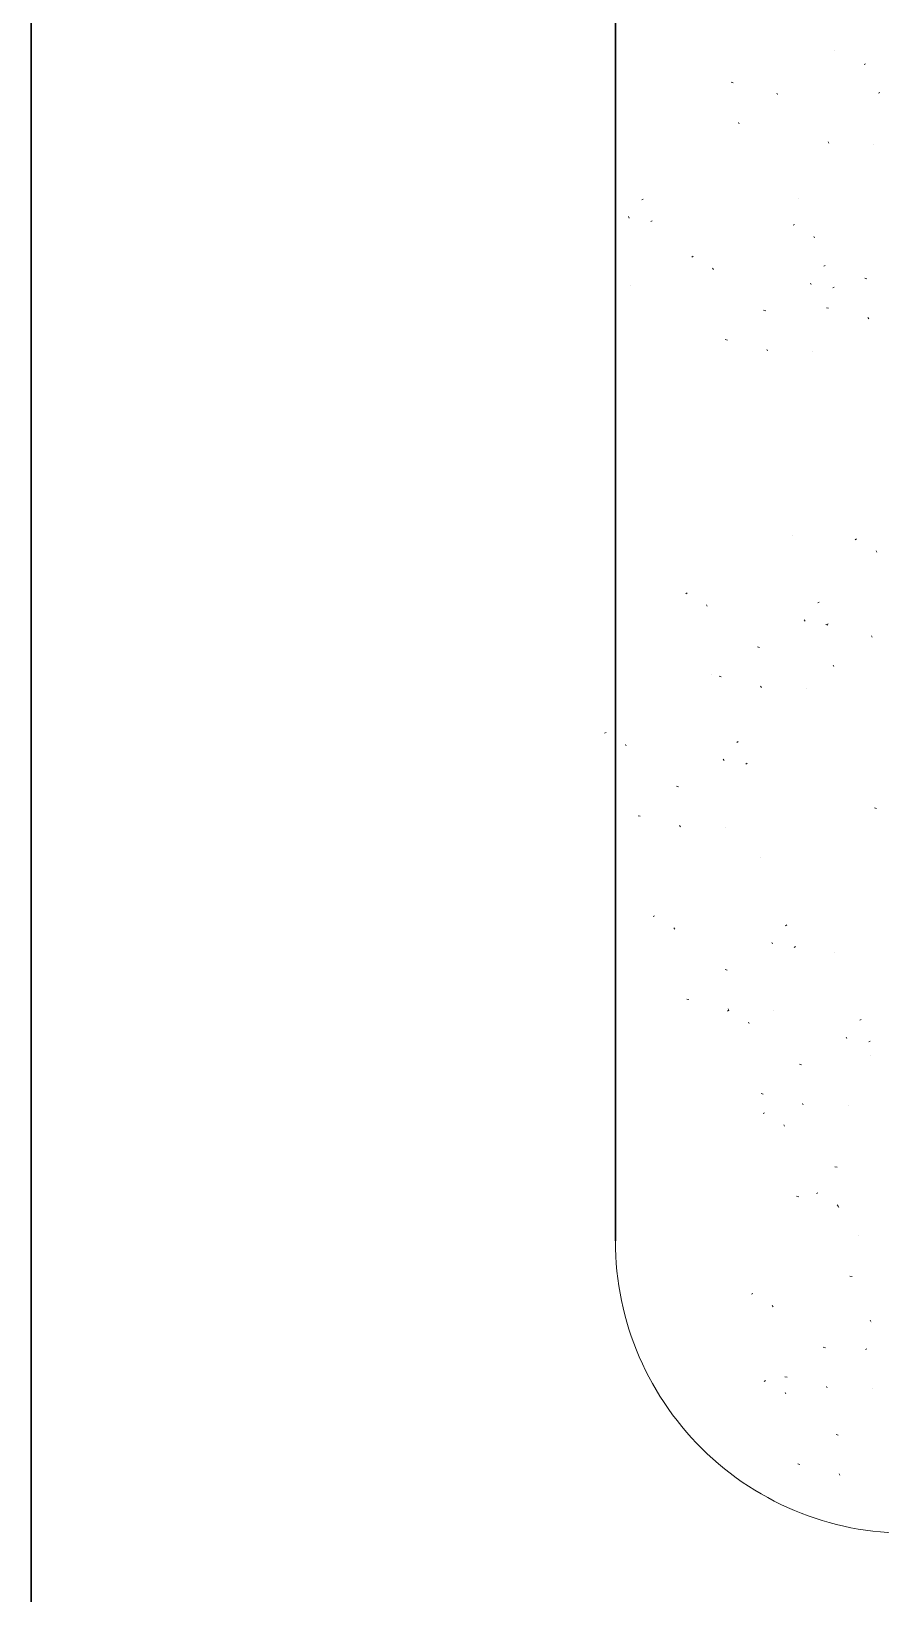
# Model space of a CAD drawing. Header units: millimetres. Extents: x 1345 to 2117, y 1214 to 1365.
# Drawn here: x 1540.12 to 1543.03, y 1260.31 to 1265.66 of the extents above; entities that cross this region are included whole.
import ezdxf

# ---------------------------------------------------------------- set-up
doc = ezdxf.new("R2010")
doc.units = ezdxf.units.MM
doc.header["$LTSCALE"] = 0.5
doc.layers.add('E-TXT-W', color=7, linetype='Continuous', lineweight=15)
doc.layers.add('parede', color=2, linetype='Continuous')

msp = doc.modelspace()

# ---------------------------------------------------------------- linework, layer by layer
at = {"color": 84, "linetype": 'Continuous', "lineweight": 15, "true_color": 0x259500}
for points in [[(1542.8695, 1265.5891), (1542.8695, 1265.5891)], [(1543.0053, 1265.2702), (1543.0053, 1265.2702)], [(1542.7485, 1265.0837), (1542.7485, 1265.0837)], [(1542.1719, 1264.7874), (1542.1719, 1264.7874)], [(1542.795, 1264.5602), (1542.795, 1264.5602)], [(1542.7276, 1263.9318), (1542.7276, 1263.9318)], [(1542.4502, 1263.4547), (1542.4502, 1263.4547)], [(1542.774, 1263.4083), (1542.774, 1263.4083)], [(1542.4966, 1262.9312), (1542.4966, 1262.9312)], [(1542.6164, 1262.8275), (1542.6164, 1262.8275)], [(1542.871, 1262.5041), (1542.871, 1262.5041)], [(1542.6628, 1262.3039), (1542.6628, 1262.3039)], [(1542.9927, 1262.1531), (1542.9927, 1262.1531)], [(1542.9175, 1261.9805), (1542.9175, 1261.9805)], [(1542.9528, 1261.5352), (1542.9528, 1261.5352)], [(1542.9967, 1261.237), (1542.9967, 1261.237)], [(1542.9992, 1261.0117), (1542.9992, 1261.0117)]]:
    msp.add_lwpolyline(points, close=True, dxfattribs=at)
for points in [[(1542.9757, 1265.5447), (1542.9712, 1265.542), (1542.9712, 1265.542)], [(1542.5229, 1265.4801), (1542.5157, 1265.482), (1542.5157, 1265.482)], [(1542.6748, 1265.4396), (1542.6721, 1265.4442), (1542.6721, 1265.4442)], [(1543.0253, 1265.4469), (1543.0207, 1265.4443), (1543.0207, 1265.4443)], [(1542.5435, 1265.339), (1542.5408, 1265.3436), (1542.5408, 1265.3436)], [(1542.8511, 1265.2726), (1542.8484, 1265.2772), (1542.8484, 1265.2772)], [(1542.2155, 1265.0817), (1542.2109, 1265.0791), (1542.2109, 1265.0791)], [(1542.1673, 1265.0171), (1542.1646, 1265.0217), (1542.1646, 1265.0217)], [(1542.2461, 1265.0078), (1542.2415, 1265.0051), (1542.2415, 1265.0051)], [(1542.7326, 1264.995), (1542.7281, 1264.9924), (1542.7281, 1264.9924)], [(1542.8018, 1264.9495), (1542.7992, 1264.9541), (1542.7992, 1264.9541)], [(1542.386, 1264.886), (1542.3815, 1264.8833), (1542.3815, 1264.8833)], [(1542.4552, 1264.8404), (1542.4526, 1264.845), (1542.4526, 1264.845)], [(1542.8385, 1264.8545), (1542.8339, 1264.8519), (1542.8339, 1264.8519)], [(1542.7903, 1264.7899), (1542.7877, 1264.7945), (1542.7877, 1264.7945)], [(1542.8691, 1264.7805), (1542.8646, 1264.7779), (1542.8646, 1264.7779)], [(1542.9812, 1264.8088), (1542.974, 1264.8107), (1542.974, 1264.8107)], [(1542.6346, 1264.6997), (1542.6274, 1264.7016), (1542.6274, 1264.7016)], [(1542.8499, 1264.7082), (1542.8426, 1264.7101), (1542.8426, 1264.7101)], [(1542.9873, 1264.6716), (1542.9846, 1264.6762), (1542.9846, 1264.6762)], [(1542.5033, 1264.5991), (1542.496, 1264.6011), (1542.496, 1264.6011)], [(1542.6407, 1264.5625), (1542.638, 1264.5671), (1542.638, 1264.5671)], [(1542.9457, 1263.9191), (1542.9411, 1263.9165), (1542.9411, 1263.9165)], [(1542.9457, 1263.9191), (1542.9411, 1263.9165), (1542.9411, 1263.9165)], [(1543.0148, 1263.8736), (1543.0122, 1263.8782), (1543.0122, 1263.8782)], [(1543.0148, 1263.8736), (1543.0122, 1263.8782), (1543.0122, 1263.8782)], [(1542.3651, 1263.7341), (1542.3605, 1263.7314), (1542.3605, 1263.7314)], [(1542.4343, 1263.6885), (1542.4316, 1263.6931), (1542.4316, 1263.6931)], [(1542.8176, 1263.7026), (1542.813, 1263.7), (1542.813, 1263.7)], [(1542.7694, 1263.638), (1542.7667, 1263.6426), (1542.7667, 1263.6426)], [(1542.8476, 1263.6238), (1542.8404, 1263.6258), (1542.8404, 1263.6258)], [(1542.8482, 1263.6286), (1542.8436, 1263.626), (1542.8436, 1263.626)], [(1542.6137, 1263.5478), (1542.6064, 1263.5497), (1542.6064, 1263.5497)], [(1542.9995, 1263.5834), (1542.9969, 1263.588), (1542.9969, 1263.588)], [(1542.4823, 1263.4472), (1542.4751, 1263.4492), (1542.4751, 1263.4492)], [(1542.8682, 1263.4828), (1542.8655, 1263.4874), (1542.8655, 1263.4874)], [(1542.6197, 1263.4106), (1542.6171, 1263.4152), (1542.6171, 1263.4152)], [(1542.0877, 1263.257), (1542.0831, 1263.2543), (1542.0831, 1263.2543)], [(1542.1569, 1263.2114), (1542.1542, 1263.216), (1542.1542, 1263.216)], [(1542.5402, 1263.2255), (1542.5356, 1263.2229), (1542.5356, 1263.2229)], [(1542.492, 1263.1609), (1542.4893, 1263.1655), (1542.4893, 1263.1655)], [(1542.5708, 1263.1515), (1542.5662, 1263.1489), (1542.5662, 1263.1489)], [(1542.3363, 1263.0707), (1542.3291, 1263.0726), (1542.3291, 1263.0726)], [(1542.2049, 1262.9701), (1542.1977, 1262.9721), (1542.1977, 1262.9721)], [(1543.0138, 1262.9966), (1543.0066, 1262.9985), (1543.0066, 1262.9985)], [(1542.3424, 1262.9335), (1542.3397, 1262.9381), (1542.3397, 1262.9381)], [(1542.2539, 1262.6297), (1542.2493, 1262.627), (1542.2493, 1262.627)], [(1542.3231, 1262.5842), (1542.3205, 1262.5887), (1542.3205, 1262.5887)], [(1542.7064, 1262.5983), (1542.7018, 1262.5956), (1542.7018, 1262.5956)], [(1542.6582, 1262.5336), (1542.6555, 1262.5382), (1542.6555, 1262.5382)], [(1542.737, 1262.5243), (1542.7324, 1262.5216), (1542.7324, 1262.5216)], [(1542.5025, 1262.4434), (1542.4953, 1262.4454), (1542.4953, 1262.4454)], [(1542.3711, 1262.3429), (1542.3639, 1262.3448), (1542.3639, 1262.3448)], [(1542.5086, 1262.3063), (1542.504, 1262.3036), (1542.504, 1262.3036)], [(1542.5086, 1262.3063), (1542.5059, 1262.3109), (1542.5059, 1262.3109)], [(1542.961, 1262.2748), (1542.9564, 1262.2722), (1542.9564, 1262.2722)], [(1542.5778, 1262.2607), (1542.5751, 1262.2653), (1542.5751, 1262.2653)], [(1542.9128, 1262.2102), (1542.9102, 1262.2148), (1542.9102, 1262.2148)], [(1542.9917, 1262.2008), (1542.9871, 1262.1982), (1542.9871, 1262.1982)], [(1542.7571, 1262.12), (1542.7499, 1262.1219), (1542.7499, 1262.1219)], [(1542.6258, 1262.0195), (1542.6186, 1262.0214), (1542.6186, 1262.0214)], [(1542.6302, 1261.9553), (1542.6256, 1261.9526), (1542.6256, 1261.9526)], [(1542.7632, 1261.9829), (1542.7606, 1261.9874), (1542.7606, 1261.9874)], [(1542.6994, 1261.9098), (1542.6967, 1261.9143), (1542.6967, 1261.9143)], [(1542.8788, 1261.769), (1542.8715, 1261.771), (1542.8715, 1261.771)], [(1542.813, 1261.682), (1542.8084, 1261.6793), (1542.8084, 1261.6793)], [(1542.7474, 1261.6685), (1542.7402, 1261.6704), (1542.7402, 1261.6704)], [(1542.8822, 1261.6365), (1542.8795, 1261.641), (1542.8795, 1261.641)], [(1542.8848, 1261.6319), (1542.8822, 1261.6365), (1542.8822, 1261.6365)], [(1542.9302, 1261.3952), (1542.923, 1261.3971), (1542.923, 1261.3971)], [(1542.5903, 1261.3374), (1542.5857, 1261.3348), (1542.5857, 1261.3348)], [(1542.6595, 1261.2919), (1542.6568, 1261.2965), (1542.6568, 1261.2965)], [(1542.9946, 1261.2414), (1542.9919, 1261.246), (1542.9919, 1261.246)], [(1542.8389, 1261.1512), (1542.8316, 1261.1531), (1542.8316, 1261.1531)], [(1542.9808, 1261.1483), (1542.9762, 1261.1456), (1542.9762, 1261.1456)], [(1542.6342, 1261.0392), (1542.6296, 1261.0366), (1542.6296, 1261.0366)], [(1542.7075, 1261.0506), (1542.7003, 1261.0526), (1542.7003, 1261.0526)], [(1542.7034, 1260.9937), (1542.7008, 1260.9983), (1542.7008, 1260.9983)], [(1542.8449, 1261.014), (1542.8423, 1261.0186), (1542.8423, 1261.0186)], [(1542.8828, 1260.853), (1542.8756, 1260.8549), (1542.8756, 1260.8549)], [(1542.7514, 1260.7524), (1542.7442, 1260.7543), (1542.7442, 1260.7543)], [(1542.8889, 1260.7158), (1542.8862, 1260.7204), (1542.8862, 1260.7204)]]:
    msp.add_lwpolyline(points, dxfattribs=at)
at = {"layer": 'E-TXT-W', "lineweight": 15}
msp.add_arc((1543.1197, 1261.517), 1, 180, 273.5117, dxfattribs=at)
at = {"layer": 'parede', "color": 8, "lineweight": 30}
for p, q in [((1540.1197, 1294.5164), (1540.1197, 1258.8896)), ((1542.1197, 1291.5164), (1542.1197, 1261.517))]:
    msp.add_line(p, q, dxfattribs=at)
at = {"layer": 'parede', "lineweight": 30}
msp.add_line((1540.1197, 1291.5164), (1540.1197, 1258.8896), dxfattribs=at)

doc.saveas('drawing.dxf')
